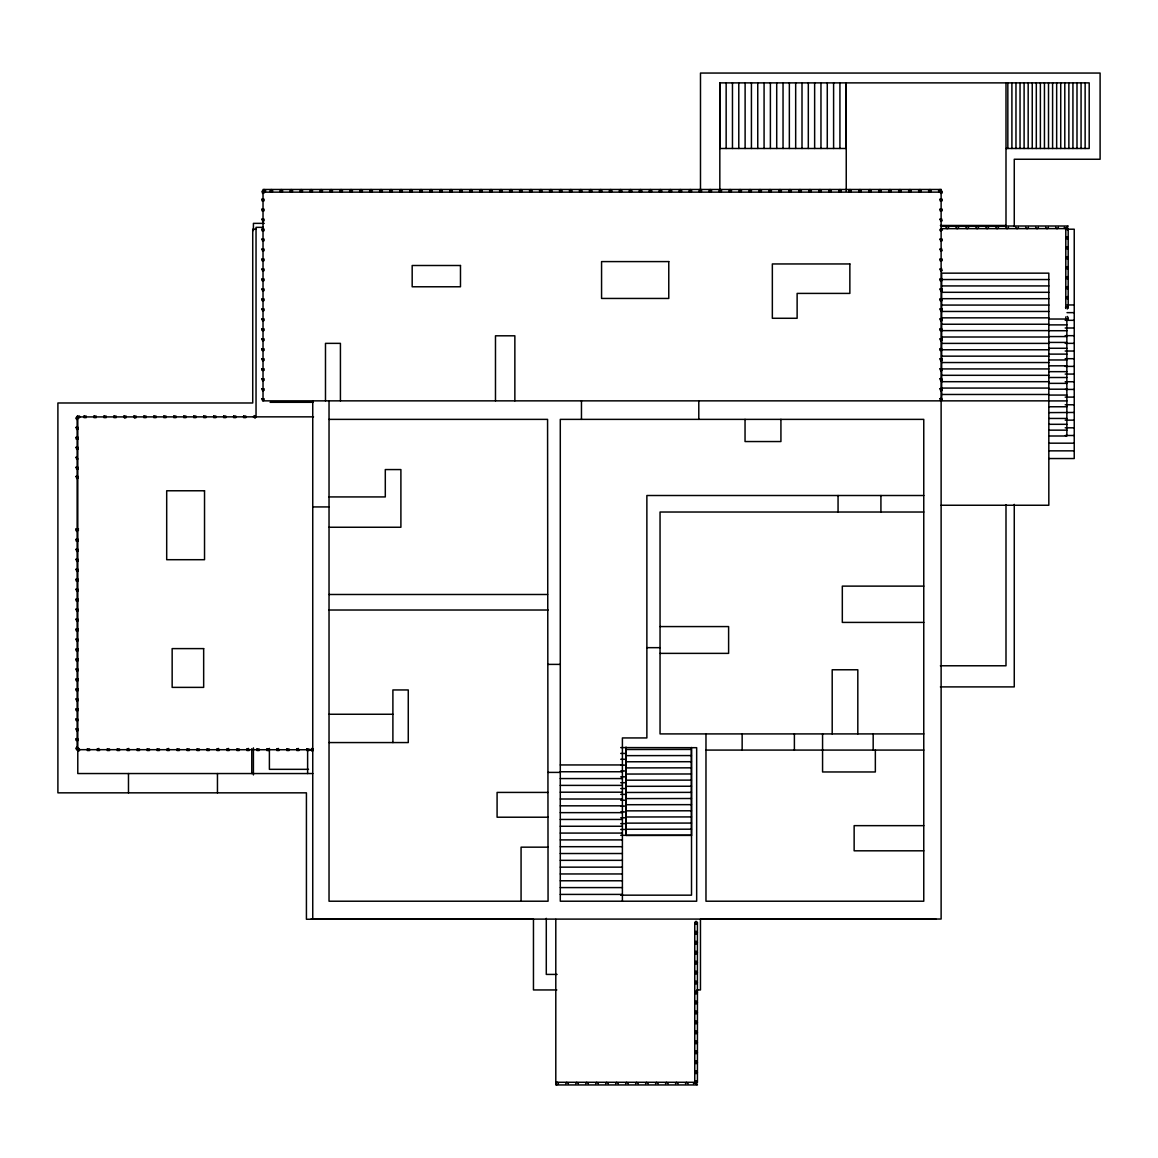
<?xml version="1.0" encoding="UTF-8"?>
<svg xmlns="http://www.w3.org/2000/svg" width="1158" height="1158" viewBox="0 0 1158 1158"><rect width="100%" height="100%" fill="white"/><g stroke="black" fill="none" stroke-linecap="round" stroke-linejoin="round"><path stroke-width="1.5" d="M1005.998 148.485L1089.2 148.485L1089.2 82.884L719.827 82.884L719.827 148.485L846.237 148.485L846.237 82.884L846.237 191.171M726.153 148.485L726.153 82.884M732.464 148.485L732.464 82.884M738.79 148.485L738.79 82.884M745.115 148.485L745.115 82.884M751.426 148.485L751.426 82.884M757.752 148.485L757.752 82.884M764.077 148.485L764.077 82.884M770.388 148.485L770.388 82.884M776.714 148.485L776.714 82.884M783.04 148.485L783.04 82.884M789.351 148.485L789.351 82.884M795.676 148.485L795.676 82.884M802.002 148.485L802.002 82.884M808.313 148.485L808.313 82.884M814.639 148.485L814.639 82.884M820.964 148.485L820.964 82.884M827.275 148.485L827.275 82.884M833.601 148.485L833.601 82.884M839.926 148.485L839.926 82.884M77.137 749.747L78.889 748.473L79.801 749.747L78.889 751.006L77.137 749.747L77.137 418.66M270.06 190.809L270.986 189.55M280.033 190.809L280.96 189.55M290.007 190.809L290.933 189.55M299.994 190.809L300.906 189.55M309.968 190.809L310.88 189.55M319.941 190.809L320.867 189.55M329.914 190.809L330.841 189.55M339.887 190.809L340.814 189.55M349.875 190.809L350.787 189.55M359.849 190.809L360.76 189.55M369.822 190.809L370.748 189.55M379.795 190.809L380.721 189.55M389.768 190.809L390.695 189.55M399.756 190.809L400.668 189.55M409.729 190.809L410.641 189.55M419.703 190.809L420.629 189.55M429.676 190.809L430.602 189.55M439.649 190.809L440.576 189.55M449.637 190.809L450.549 189.55M459.61 190.809L460.522 189.55M469.583 190.809L470.51 189.55M479.557 190.809L480.483 189.55M489.53 190.809L490.456 189.55M499.518 190.809L500.43 189.55M509.491 190.809L510.403 189.55M519.464 190.809L520.391 189.55M529.438 190.809L530.364 189.55M539.411 190.809L540.337 189.55M549.399 190.809L550.311 189.55M559.372 190.809L560.284 189.55M569.345 190.809L570.272 189.55M579.318 190.809L580.245 189.55M589.292 190.809L590.218 189.55M599.279 190.809L600.191 189.55M609.253 190.809L610.165 189.55M619.226 190.809L620.152 189.55M629.199 190.809L630.126 189.55M639.173 190.809L640.099 189.55M649.16 190.809L650.072 189.55M659.134 190.809L660.046 189.55M669.107 190.809L670.033 189.55M679.08 190.809L680.007 189.55M689.068 190.809L689.98 189.55M699.041 190.809L699.953 189.55M709.014 190.809L709.926 189.55M718.988 190.809L719.914 189.55M728.961 190.809L729.887 189.55M738.949 190.809L739.861 189.55M748.922 190.809L749.834 189.55M758.895 190.809L759.807 189.55M768.869 190.809L769.795 189.55M778.842 190.809L779.768 189.55M788.83 190.809L789.742 189.55M798.803 190.809L799.715 189.55M808.776 190.809L809.688 189.55M818.749 190.809L819.676 189.55M828.723 190.809L829.649 189.55M838.71 190.809L839.622 189.55M848.684 190.809L849.596 189.55M565.77 1083.613L566.696 1082.339L568.433 1083.613M858.657 190.809L859.569 189.55M575.758 1083.613L576.67 1082.339L578.407 1083.613M868.63 190.809L869.557 189.55M585.731 1083.613L586.643 1082.339L588.38 1083.613M878.604 190.809L879.53 189.55M595.704 1083.613L596.616 1082.339L598.368 1083.613M888.591 190.809L889.503 189.55M605.677 1083.613L606.604 1082.339L608.341 1083.613M898.565 190.809L899.476 189.55M615.651 1083.613L616.577 1082.339L618.314 1083.613M908.538 190.809L909.45 189.55M625.638 1083.613L626.55 1082.339L628.287 1083.613M918.511 190.809L919.438 189.55M635.612 1083.613L636.524 1082.339L638.275 1083.613M928.484 190.809L929.411 189.55M695.683 1083.541L694.757 1082.281L694.757 922.665L695.683 921.392M696.508 921.392L697.42 922.665L696.508 923.925M645.585 1083.613L646.497 1082.339L648.248 1083.613M938.472 190.809L939.384 189.55M940.05 191.359L940.716 193.4L942.207 192.923L942.207 191.359L940.716 190.867M655.558 1083.613L656.485 1082.339L658.222 1083.613M665.532 1083.613L666.458 1082.339L668.195 1083.613M948.648 227.344L947.722 228.618M675.519 1083.613L676.431 1082.339L678.168 1083.613M958.621 227.344L957.695 228.618M685.493 1083.613L686.404 1082.339L688.156 1083.613M968.595 227.344L967.668 228.618M693.425 1083.613L695.176 1082.339M695.683 1083.193L694.757 1082.281L695.683 1081.007M697.42 922.665L697.42 1082.281L696.508 1083.541M978.568 227.344L977.656 228.618M988.541 227.344L987.629 228.618M998.529 227.344L997.603 228.618M1008.502 227.344L1007.576 228.618M1018.475 227.344L1017.549 228.618M1028.449 227.344L1027.537 228.618M1038.422 227.344L1037.51 228.618M1048.41 227.344L1047.483 228.618M1058.383 227.344L1057.457 228.618M1065.794 227.894L1065.794 308.491M1067.285 227.417L1068.197 228.676L1067.285 229.95M1065.794 237.101L1065.794 238.664M1065.794 247.074L1065.794 248.637M1065.794 257.047L1065.794 258.61M1065.794 267.035L1065.794 268.598M1065.794 277.008L1065.794 278.571M1065.794 286.981L1065.794 288.545M1065.794 296.955L1065.794 298.518M1065.534 307.71L1065.794 306.928M1068.197 228.676L1068.197 307.71L1067.285 308.983M1065.794 316.916L1065.794 318.479L1067.285 318.957L1068.197 317.697L1067.285 316.423M1066.46 227.764L1065.794 229.458M1067.285 226.939L1068.197 226.013L941.367 226.013M263.952 189.55L263.286 191.591L265.428 191.591M272.463 191.591L270.321 191.591M282.436 191.591L280.294 191.591M292.424 191.591L290.267 191.591M302.397 191.591L300.24 191.591M312.37 191.591L310.214 191.591M322.344 191.591L320.201 191.591M332.317 191.591L330.175 191.591M342.305 191.591L340.148 191.591M352.278 191.591L350.121 191.591M362.251 191.591L360.095 191.591M372.225 191.591L370.082 191.591M382.198 191.591L380.056 191.591M392.186 191.591L390.029 191.591M402.159 191.591L400.002 191.591M412.132 191.591L409.975 191.591M422.105 191.591L419.963 191.591M432.079 191.591L429.936 191.591M442.066 191.591L439.91 191.591M452.04 191.591L449.883 191.591M462.013 191.591L459.856 191.591M471.986 191.591L469.844 191.591M481.974 191.591L479.817 191.591M491.947 191.591L489.791 191.591M501.921 191.591L499.764 191.591M511.894 191.591L509.737 191.591M521.867 191.591L519.725 191.591M531.855 191.591L529.698 191.591M76.732 528.888L75.82 530.161L76.732 531.421L78.469 530.161L77.557 528.888M541.828 191.591L539.671 191.591M551.801 191.591L549.645 191.591M561.775 191.591L559.618 191.591M571.748 191.591L569.606 191.591M581.736 191.591L579.579 191.591M591.709 191.591L589.552 191.591M601.682 191.591L599.526 191.591M611.656 191.591L609.499 191.591M621.629 191.591L619.487 191.591M631.617 191.591L629.46 191.591M641.59 191.591L639.433 191.591M651.563 191.591L649.406 191.591M661.536 191.591L659.38 191.591M671.51 191.591L669.367 191.591M681.497 191.591L679.341 191.591M691.471 191.591L689.314 191.591M701.444 191.591L699.287 191.591M711.417 191.591L709.261 191.591M721.391 191.591L719.248 191.591M731.378 191.591L729.222 191.591M741.352 191.591L739.195 191.591M751.325 191.591L749.168 191.591M761.298 191.591L759.141 191.591M771.271 191.591L769.129 191.591M781.259 191.591L779.102 191.591M791.232 191.591L789.076 191.591M801.206 191.591L799.049 191.591M811.179 191.591L809.022 191.591M821.152 191.591L819.01 191.591M831.14 191.591L828.983 191.591M841.113 191.591L838.957 191.591M77.557 749.675L78.469 748.415L76.732 747.142L75.82 748.415L76.732 749.675L311.719 749.747M851.087 191.591L848.93 191.591M861.06 191.591L858.903 191.591M871.033 191.591L868.891 191.591M881.021 191.591L878.864 191.591M890.994 191.591L888.837 191.591M900.967 191.591L898.811 191.591M910.941 191.591L908.784 191.591M920.914 191.591L918.772 191.591M930.902 191.591L928.745 191.591M313.268 750.529L311.777 751.006L310.865 749.747L311.777 748.473L313.268 748.965M1067.285 239.141L1068.197 237.882L1067.285 236.623M1067.285 249.129L1068.197 247.855L1067.285 246.596M1067.285 259.103L1068.197 257.829L1067.285 256.569M1067.285 269.076L1068.197 267.816L1067.285 266.543M1067.285 279.049L1068.197 277.79L1067.285 276.516M1067.285 289.022L1068.197 287.763L1067.285 286.504M1067.285 299.01L1068.197 297.736L1067.285 296.477M695.683 931.365L694.757 932.639L695.683 933.898M696.508 933.898L697.42 932.639L696.508 931.365M695.683 941.353L694.757 942.612L695.683 943.871M696.508 943.871L697.42 942.612L696.508 941.353M695.683 951.326L694.757 952.585L695.683 953.859M696.508 953.859L697.42 952.585L696.508 951.326M695.683 961.299L694.757 962.559L695.683 963.832M696.508 963.832L697.42 962.559L696.508 961.299M695.683 971.273L694.757 972.546L695.683 973.806M696.508 973.806L697.42 972.546L696.508 971.273M695.683 981.246L694.757 982.52L695.683 983.779M696.508 983.779L697.42 982.52L696.508 981.246M695.683 991.234L694.757 992.493L695.683 993.752M696.508 993.752L697.42 992.493L696.508 991.234M695.683 1001.207L694.757 1002.466L695.683 1003.74M696.508 1003.74L697.42 1002.466L696.508 1001.207M695.683 1011.18L694.757 1012.439L695.683 1013.713M696.508 1013.713L697.42 1012.439L696.508 1011.18M695.683 1021.153L694.757 1022.427L695.683 1023.686M696.508 1023.686L697.42 1022.427L696.508 1021.153M695.683 1031.127L694.757 1032.4L695.683 1033.66M696.508 1033.66L697.42 1032.4L696.508 1031.127M695.683 1041.114L694.757 1042.374L695.683 1043.633M696.508 1043.633L697.42 1042.374L696.508 1041.114M695.683 1051.088L694.757 1052.347L695.683 1053.621M696.508 1053.621L697.42 1052.347L696.508 1051.088M695.683 1061.061L694.757 1062.32L695.683 1063.594M696.508 1063.594L697.42 1062.32L696.508 1061.061M695.683 1071.034L694.757 1072.308L695.683 1073.567M696.508 1073.567L697.42 1072.308L696.508 1071.034M625.986 755.653L691.413 755.566M625.986 761.776L691.427 761.703M626 767.913L691.427 767.841M626 774.051L691.442 773.978M626.015 780.188L691.442 780.116M626.015 786.325L691.456 786.239M626.029 792.463L691.456 792.376M626.029 798.6L691.471 798.513M626.044 804.723L691.471 804.651M626.044 810.861L691.485 810.788M626.058 816.998L691.485 816.926M626.058 823.135L691.5 823.063M626.073 829.273L691.5 829.186M626.073 835.41L691.514 835.323L691.398 749.429L625.971 749.515L626.073 835.41L626.029 747.026M263.445 190.867L261.954 191.359L262.62 193.4L264.096 192.923L264.096 191.359M264.241 223.364L253.414 223.364L253.414 230.558M940.397 225.463L1005.998 225.463M263.257 227.344L256.034 227.344L256.034 416.851L255.107 418.125L253.37 416.851L254.282 415.592L256.034 416.851L313.529 416.851M1065.953 228.618L940.716 228.662L939.789 229.921L940.716 231.195L942.453 229.921L941.541 228.662M256.352 229.212L252.733 229.212L252.733 402.984L57.9 402.984L57.9 792.839L306.421 792.839L306.421 919.249L533.462 919.249L533.462 989.945L556.81 989.945M1067.054 229.212L1074.233 229.212L1074.233 458.539L1048.96 458.539M941.686 279.541L1048.83 279.541M941.686 285.925L1048.83 285.925M941.686 292.308L1048.83 292.308M1048.83 298.692L941.686 298.692L941.686 273.158L1048.83 273.158L1048.83 505.25L941.121 505.25M1067.01 304.959L1074.233 304.959M941.686 305.075L1048.83 305.075M941.686 311.459L1048.83 311.459M1067.01 312.646L1074.233 312.646M941.686 317.842L1048.83 317.842M1049.191 319.029L1068.197 319.029M1065.201 320.317L1074.233 320.317M941.686 324.24L1048.83 324.24M1048.945 324.877L1066.865 324.877M1065.201 328.003L1074.233 328.003M941.686 330.623L1048.83 330.623M1049.191 330.725L1066.865 330.725M1065.201 335.675L1074.233 335.675M1049.191 336.573L1066.865 336.573M941.686 337.007L1048.83 337.007M1049.191 342.421L1066.865 342.421M1065.201 343.347L1074.233 343.347M941.686 343.39L1048.83 343.39M1049.191 348.269L1066.865 348.269M941.686 349.774L1048.83 349.774M1065.201 351.033L1074.233 351.033M1049.191 354.116L1066.865 354.116M941.686 356.157L1048.83 356.157M1065.201 358.705L1074.233 358.705M1049.191 359.964L1066.865 359.964M941.686 362.541L1048.83 362.541M1049.191 365.812L1066.865 365.812M1065.201 366.391L1074.233 366.391M1048.83 368.924L941.686 368.924L941.686 300.284M1049.191 371.66L1066.865 371.66M1065.201 374.063L1074.233 374.063M941.686 375.308L1048.83 375.308M1049.191 377.508L1066.865 377.508M941.686 381.691L1048.83 381.691M1065.201 381.749L1074.233 381.749M1049.191 383.356L1066.865 383.356M941.686 388.075L1048.83 388.075M1049.191 389.204L1066.865 389.204M1065.201 389.421L1074.233 389.421M941.686 394.473L1048.83 394.473M1049.191 395.066L1066.865 395.066M1065.201 397.107L1074.233 397.107M263.025 400.856L1048.83 400.856M1049.191 400.914L1066.865 400.914M270.118 402.304L313.196 402.304M1065.201 404.779L1074.233 404.779M1049.191 406.762L1066.865 406.762M1049.191 412.61L1074.233 412.465M254.224 416.851L76.732 416.923L75.82 418.183L76.732 419.457L78.469 418.183L77.557 416.923M1049.191 418.458L1066.865 418.458M329.031 419.37L547.575 419.37L548.067 901.214L329.031 901.214L329.031 400.856M1065.201 420.137L1074.233 420.137M1049.191 424.306L1066.865 424.306M1065.201 427.823L1074.233 427.823M1049.191 430.154L1066.865 430.154M1065.201 435.495L1074.233 435.495M1049.191 436.001L1066.865 436.001L1066.865 319.029M1048.96 443.181L1074.233 443.181M1048.96 450.853L1074.233 450.853M923.766 495.508L646.873 495.508L646.873 737.936L622.396 737.936L622.396 901.214M329.031 496.927L385.296 496.927L385.296 469.569L400.9 469.569L400.9 527.252L329.031 527.252M312.747 506.929L329.031 506.929M923.766 512.024L660.046 512.024L660.046 733.911L923.766 733.911M75.82 528.83L78.469 528.83M923.766 586.122L842.315 586.122L842.315 622.411L923.766 622.411M329.031 594.488L547.575 594.488M329.031 610.02L548.067 610.02M660.046 626.579L728.614 626.579L728.614 653.373L660.046 653.373M646.873 647.669L660.046 647.669M548.067 664.388L560.284 664.388M940.397 665.778L1005.998 665.778L1005.998 504.801M940.397 686.897L1014.263 686.897L1014.263 504.396M329.031 714.254L392.895 714.254M329.031 742.567L408.267 742.567L408.267 689.951L392.895 689.951L392.895 742.567M620.717 747.59L696.667 747.692L696.667 901.214L560.284 901.214L560.284 419.37L923.766 419.37L923.766 901.214L705.975 901.214L705.975 733.911M705.975 750.08L923.766 750.08M620.717 753.438L626.029 753.438M620.717 759.286L626.029 759.286M560.284 764.946L622.396 764.946M620.717 765.134L626.029 765.134M308.506 769.332L269.394 769.332L269.394 748.415M620.717 770.982L626.029 770.982M560.284 771.749L622.396 771.749M548.067 772.4L560.284 772.4M312.805 773.544L77.789 773.544L77.789 721.26M620.717 776.83L626.029 776.83M560.284 778.567L622.396 778.567M620.717 782.692L626.029 782.692M560.284 785.385L622.396 785.385M620.717 788.54L626.029 788.54M560.284 792.202L622.396 792.202M548.067 792.419L497.086 792.419L497.086 817.215L548.067 817.215M620.717 794.388L626.029 794.388M560.284 799.006L622.396 799.006M620.717 800.236L626.029 800.236M560.284 805.823L622.396 805.823M620.717 806.084L626.029 806.084M620.717 811.932L626.029 811.932M560.284 812.641L622.396 812.641M620.717 817.78L626.029 817.78M560.284 819.444L622.396 819.444M620.717 823.628L626.029 823.628M923.766 825.654L854.141 825.654L854.141 850.812L923.766 850.812M560.284 826.262L622.396 826.262M620.717 829.475L626.029 829.475M560.284 833.08L622.396 833.08M620.717 835.323L691.514 835.323M560.284 839.897L622.396 839.897M560.284 846.701L622.396 846.701M548.067 847.164L521.071 847.164L521.071 901.214M560.284 853.518L622.396 853.518M560.284 860.336L622.396 860.336M560.284 867.154L622.396 867.154M560.284 873.957L622.396 873.957M560.284 880.775L622.396 880.775M560.284 887.593L622.396 887.593M560.284 894.41L622.396 894.41M620.645 895.163L691.514 895.163L691.514 747.489M311.01 919.148L941.121 919.032L941.121 400.856M936.011 919.249L700.46 919.249L700.46 989.945L696.87 989.945M557.114 974.414L546.286 974.414L546.286 918.337M555.797 1082.281L694.757 1082.281M1065.128 228.618L1064.216 227.344M1056.632 228.618L1055.72 227.344M1046.658 228.618L1045.746 227.344M1036.685 228.618L1035.773 227.344M1026.712 228.618L1025.785 227.344M1016.738 228.618L1015.812 227.344M1006.751 228.618L1005.839 227.344M996.777 228.618L995.866 227.344M940.209 189.55L940.875 191.591L938.718 191.591M986.804 228.618L985.892 227.344M930.236 189.55L931.148 190.809M976.831 228.618L975.905 227.344M920.248 189.55L921.175 190.809M966.858 228.618L965.931 227.344M910.275 189.55L911.201 190.809M1067.285 306.45L1068.197 307.71M956.87 228.618L955.958 227.344M900.302 189.55L901.228 190.809M946.897 228.618L945.985 227.344M890.328 189.55L891.24 190.809M880.355 189.55L881.267 190.809M870.367 189.55L871.294 190.809M860.394 189.55L861.32 190.809M850.421 189.55L851.347 190.809M840.447 189.55L841.359 190.809M830.474 189.55L831.386 190.809M820.486 189.55L821.413 190.809M810.513 189.55L811.44 190.809M800.54 189.55L801.466 190.809M790.567 189.55L791.479 190.809M780.593 189.55L781.505 190.809M770.606 189.55L771.532 190.809M760.632 189.55L761.559 190.809M750.659 189.55L751.571 190.809M740.686 189.55L741.598 190.809M730.712 189.55L731.624 190.809M720.725 189.55L721.651 190.809M710.751 189.55L711.678 190.809M700.778 189.55L701.69 190.809M690.805 189.55L691.717 190.809M680.832 189.55L681.744 190.809M670.844 189.55L671.77 190.809M660.871 189.55L661.797 190.809M650.897 189.55L651.809 190.809M640.924 189.55L641.836 190.809M630.951 189.55L631.863 190.809M620.963 189.55L621.889 190.809M610.99 189.55L611.916 190.809M601.016 189.55L601.928 190.809M591.043 189.55L591.955 190.809M581.07 189.55L581.982 190.809M571.082 189.55L572.009 190.809M561.109 189.55L562.035 190.809M551.136 189.55L552.048 190.809M541.162 189.55L542.074 190.809M531.189 189.55L532.101 190.809M521.201 189.55L522.128 190.809M511.228 189.55L512.154 190.809M501.255 189.55L502.167 190.809M491.281 189.55L492.193 190.809M481.308 189.55L482.22 190.809M471.32 189.55L472.247 190.809M461.347 189.55L462.274 190.809M451.374 189.55L452.286 190.809M441.401 189.55L442.313 190.809M431.427 189.55L432.339 190.809M421.44 189.55L422.366 190.809M411.466 189.55L412.393 190.809M401.493 189.55L402.405 190.809M391.52 189.55L392.432 190.809M381.547 189.55L382.458 190.809M371.559 189.55L372.485 190.809M361.586 189.55L362.512 190.809M351.612 189.55L352.524 190.809M341.639 189.55L342.551 190.809M331.666 189.55L332.578 190.809M321.678 189.55L322.604 190.809M311.705 189.55L312.631 190.809M301.731 189.55L302.643 190.809M291.758 189.55L292.67 190.809M281.785 189.55L282.697 190.809M271.797 189.55L272.723 190.809M264.762 189.55L265.689 190.809M695.683 923.925L694.757 922.665M696.508 1081.007L697.42 1082.281M556.723 1084.872L556.057 1082.831L557.534 1082.339L558.46 1083.613M696.508 1084.018L697.42 1084.945L555.797 1084.945L555.797 919.322M1085.133 82.884L1085.133 148.485M1081.065 82.884L1081.065 148.485M1076.998 82.884L1076.998 148.485M1072.93 82.884L1072.93 148.485M1068.863 82.884L1068.863 148.485M1064.795 82.884L1064.795 148.485M1060.728 82.884L1060.728 148.485M1056.661 82.884L1056.661 148.485M1052.593 82.884L1052.593 148.485M1048.511 82.884L1048.511 148.485M1044.444 82.884L1044.444 148.485M1040.376 82.884L1040.376 148.485M1036.309 82.884L1036.309 148.485M1032.241 82.884L1032.241 148.485M1028.174 82.884L1028.174 148.485M1024.106 82.884L1024.106 148.485M1020.039 82.884L1020.039 148.485M1015.971 82.884L1015.971 148.485M1014.263 226.114L1014.263 159.254L1100.1 159.254L1100.1 73.055L700.489 73.055L700.489 191.157M1011.904 82.884L1011.904 148.485M1007.836 82.884L1007.836 148.485M1005.998 82.884L1005.998 226.259M941.686 370.517L941.686 399.249M941.121 192.604L941.121 399.061M880.92 495.508L880.92 512.024M875.347 750.08L875.347 771.966L822.571 771.966L822.571 733.911M873.175 733.911L873.175 750.08M857.817 733.911L857.817 669.773L832.197 669.773L832.197 733.911M838.059 495.508L838.059 512.024M794.388 733.911L794.388 750.08M780.926 419.37L780.926 441.545L745.043 441.545L745.043 419.37M742.148 733.911L742.148 750.08M719.827 82.884L719.827 191.171M698.795 400.856L698.795 419.37M581.461 400.856L581.461 419.37M514.861 400.856L514.861 335.806L495.479 335.806L495.479 400.856M340.423 400.856L340.423 343.361L325.485 343.361L325.485 400.856M312.747 400.856L312.747 919.032M307.623 750.485L307.623 773.544M263.025 192.604L263.025 399.061M253.414 747.865L253.414 774.934M251.778 748.719L251.778 773.544M217.458 773.544L217.458 792.839M128.48 773.544L128.48 792.839M77.789 418.356L77.789 456.209M77.789 459.827L77.789 717.656M77.398 416.069L77.398 417.633L79.555 417.633L79.555 416.069L77.398 416.069M76.066 427.374L76.732 429.43L78.223 428.938L77.557 426.897L76.066 427.374M76.066 437.362L76.066 438.925L78.223 438.925L78.223 437.362L76.066 437.362M84.027 416.069L84.027 417.633L86.184 417.633L86.184 416.069L84.027 416.069M76.066 447.335L76.732 449.376L78.223 448.899L77.557 446.843L76.066 447.335M76.066 457.309L76.732 459.35L78.223 458.872L77.557 456.831L76.066 457.309M76.066 467.282L76.732 469.337L78.223 468.845L77.557 466.804L76.066 467.282M94.001 416.069L94.001 417.633L96.157 417.633L96.157 416.069L94.001 416.069M76.066 476.445L76.732 478.486L78.223 478.008L77.557 475.952L76.066 476.445M103.974 416.069L103.974 417.633L106.131 417.633L106.131 416.069L103.974 416.069M113.947 416.069L113.947 417.633L116.104 417.633L116.104 416.069L113.947 416.069M76.066 539.353L76.066 540.916L78.223 540.916L78.223 539.353L76.066 539.353M76.066 549.326L76.732 551.382L78.223 550.89L77.557 548.849L76.066 549.326M76.066 559.3L76.732 561.355L78.223 560.863L77.557 558.822L76.066 559.3M123.935 416.069L124.601 418.125L126.077 417.633L126.077 416.069L123.935 416.069M76.066 569.287L76.732 571.328L78.223 570.851L77.557 568.795L76.066 569.287M76.066 579.261L76.066 580.824L78.223 580.824L78.223 579.261L76.066 579.261M76.066 589.234L76.732 591.275L78.223 590.797L77.557 588.756L76.066 589.234M133.908 416.069L134.574 418.125L136.065 417.633L136.065 416.069L133.908 416.069M76.066 599.207L76.066 600.77L78.223 600.77L78.223 599.207L76.066 599.207M76.066 609.18L76.732 611.236L78.223 610.744L77.557 608.703L76.066 609.18M76.066 619.168L76.732 621.209L78.223 620.731L77.557 618.676L76.066 619.168M143.882 416.069L143.882 417.633L146.038 417.633L146.038 416.069L143.882 416.069M76.066 629.141L76.066 630.705L78.223 630.705L78.223 629.141L76.066 629.141M76.066 639.115L76.732 641.156L78.223 640.678L77.557 638.637L76.066 639.115M76.066 649.088L76.066 650.651L78.223 650.651L78.223 649.088L76.066 649.088M153.855 416.069L153.855 417.633L156.012 417.633L156.012 416.069L153.855 416.069M76.066 659.061L76.066 660.625L78.223 660.625L78.223 659.061L76.066 659.061M76.066 669.049L76.732 671.09L78.223 670.612L77.557 668.557L76.066 669.049M76.066 679.022L76.066 680.586L78.223 680.586L78.223 679.022L76.066 679.022M163.828 416.069L163.828 417.633L165.985 417.633L165.985 416.069L163.828 416.069M76.066 688.996L76.066 690.559L78.223 690.559L78.223 688.996L76.066 688.996M76.066 698.969L76.732 701.024L78.223 700.532L77.557 698.491L76.066 698.969M76.066 708.942L76.066 710.505L78.223 710.505L78.223 708.942L76.066 708.942M173.816 416.069L173.816 417.633L175.958 417.633L175.958 416.069L173.816 416.069M76.066 718.93L76.066 720.493L78.223 720.493L78.223 718.93L76.066 718.93M76.066 728.903L76.732 730.944L78.223 730.466L77.557 728.411L76.066 728.903M76.066 738.876L76.066 740.44L78.223 740.44L77.557 738.399L76.066 738.876M183.789 416.069L183.789 417.633L185.946 417.633L185.946 416.069L183.789 416.069M261.954 199.219L261.954 200.783L264.096 200.783L264.096 199.219L261.954 199.219M193.762 416.069L193.762 417.633L195.919 417.633L195.919 416.069L193.762 416.069M261.954 209.193L261.954 210.756L264.096 210.756L264.096 209.193L261.954 209.193M87.371 748.965L87.371 750.529L89.528 750.529L89.528 748.965L87.371 748.965M261.954 219.166L262.62 221.221L264.096 220.729L264.096 219.166L261.954 219.166M261.954 229.139L261.954 230.703L264.096 230.703L264.096 229.139L261.954 229.139M203.736 416.069L203.736 417.633L205.892 417.633L205.892 416.069L203.736 416.069M261.954 239.113L262.62 241.168L264.096 240.69L264.096 239.113L261.954 239.113M97.344 748.965L97.344 750.529L99.501 750.529L98.835 748.473L97.344 748.965M261.954 249.1L262.62 251.141L264.096 250.664L264.096 249.1L261.954 249.1M261.954 259.074L261.954 260.637L264.096 260.637L264.096 259.074L261.954 259.074M213.723 416.069L213.723 417.633L215.866 417.633L215.866 416.069L213.723 416.069M261.954 269.047L262.62 271.102L264.096 270.61L264.096 269.047L261.954 269.047M107.332 748.965L107.332 750.529L109.474 750.529L109.474 748.965L107.332 748.965M261.954 279.02L261.954 280.583L264.096 280.583L264.096 279.02L261.954 279.02M261.954 289.008L262.62 291.049L264.096 290.571L264.096 289.008L261.954 289.008M223.697 416.069L223.697 417.633L225.839 417.633L225.839 416.069L223.697 416.069M261.954 298.981L261.954 300.544L264.096 300.544L264.096 298.981L261.954 298.981M117.305 748.965L117.305 750.529L119.462 750.529L119.462 748.965L117.305 748.965M261.954 308.954L262.62 310.995L264.096 310.518L264.096 308.954L261.954 308.954M261.954 318.928L262.62 320.983L264.096 320.491L264.096 318.928L261.954 318.928M233.67 416.069L233.67 417.633L235.827 417.633L235.827 416.069L233.67 416.069M261.954 328.901L261.954 330.464L264.096 330.464L264.096 328.901L261.954 328.901M127.279 748.965L127.279 750.529L129.435 750.529L128.77 748.473L127.279 748.965M261.954 338.889L262.62 340.93L264.096 340.452L264.096 338.889L261.954 338.889M261.954 348.862L261.954 350.425L264.096 350.425L264.096 348.862L261.954 348.862M261.954 358.835L262.62 360.876L264.096 360.399L264.096 358.835L261.954 358.835M243.643 416.069L243.643 417.633L245.8 417.633L245.8 416.069L243.643 416.069M137.252 748.965L137.252 750.529L139.409 750.529L139.409 748.965L137.252 748.965M261.954 368.809L261.954 370.372L264.096 370.372L264.096 368.809L261.954 368.809M261.954 378.782L262.62 380.837L264.096 380.345L264.096 378.782L261.954 378.782M261.954 388.77L262.62 390.811L264.096 390.333L264.096 388.77L261.954 388.77M147.225 748.965L147.225 750.529L149.382 750.529L149.382 748.965L147.225 748.965M261.954 398.743L262.62 400.784L264.096 400.306L264.096 398.743L261.954 398.743M157.213 748.965L157.213 750.529L159.355 750.529L159.355 748.965L157.213 748.965M167.186 748.965L167.186 750.529L169.343 750.529L168.677 748.473L167.186 748.965M177.16 748.965L177.16 750.529L179.316 750.529L179.316 748.965L177.16 748.965M187.133 748.965L187.133 750.529L189.29 750.529L189.29 748.965L187.133 748.965M197.106 748.965L197.106 750.529L199.263 750.529L199.263 748.965L197.106 748.965M207.094 748.965L207.094 750.529L209.236 750.529L209.236 748.965L207.094 748.965M217.067 748.965L217.067 750.529L219.224 750.529L218.558 748.473L217.067 748.965M227.04 748.965L227.04 750.529L229.197 750.529L228.531 748.473L227.04 748.965M237.014 748.965L237.014 750.529L239.17 750.529L239.17 748.965L237.014 748.965M246.987 748.965L246.987 750.529L249.144 750.529L248.478 748.473L246.987 748.965M256.975 748.965L256.975 750.529L259.117 750.529L259.117 748.965L256.975 748.965M266.948 748.965L266.948 750.529L269.105 750.529L269.105 748.965L266.948 748.965M276.921 748.965L276.921 750.529L279.078 750.529L278.412 748.473L276.921 748.965M286.894 748.965L286.894 750.529L289.051 750.529L289.051 748.965L286.894 748.965M296.868 748.965L296.868 750.529L299.025 750.529L298.359 748.473L296.868 748.965M306.856 748.965L306.856 750.529L308.998 750.529L308.998 748.965L306.856 748.965M940.05 199.219L940.05 200.783L942.207 200.783L942.207 199.219L940.05 199.219M940.05 209.193L940.05 210.756L942.207 210.756L942.207 209.193L940.05 209.193M940.05 219.166L940.716 221.221L942.207 220.729L941.541 218.688L940.05 219.166M940.05 239.113L940.716 241.168L942.207 240.69L942.207 239.113L940.05 239.113M940.05 249.1L940.716 251.141L942.207 250.664L941.541 248.608L940.05 249.1M940.05 259.074L940.05 260.637L942.207 260.637L942.207 259.074L940.05 259.074M940.05 269.047L940.716 271.102L942.207 270.61L941.541 268.569L940.05 269.047M940.05 279.02L940.05 280.583L942.207 280.583L941.541 278.542L940.05 279.02M940.05 289.008L940.716 291.049L942.207 290.571L942.207 289.008L940.05 289.008M940.05 298.981L940.05 300.544L942.207 300.544L941.541 298.489L940.05 298.981M940.05 308.954L940.716 310.995L942.207 310.518L942.207 308.954L940.05 308.954M940.05 318.928L940.716 320.983L942.207 320.491L941.541 318.45L940.05 318.928M940.05 328.901L940.05 330.464L942.207 330.464L941.541 328.423L940.05 328.901M940.05 338.889L940.716 340.93L942.207 340.452L942.207 338.889L940.05 338.889M940.05 348.862L940.05 350.425L942.207 350.425L941.541 348.37L940.05 348.862M940.05 358.835L940.716 360.876L942.207 360.399L942.207 358.835L940.05 358.835M940.05 368.809L940.716 370.864L942.207 370.372L942.207 368.809L940.05 368.809M940.05 378.782L940.716 380.837L942.207 380.345L941.541 378.304L940.05 378.782M940.05 388.77L940.716 390.811L942.207 390.333L941.541 388.277L940.05 388.77M940.05 398.743L940.716 400.784L942.207 400.306L941.541 398.251L940.05 398.743M941.121 189.478L263.025 189.478L263.025 192.141L941.121 192.141L941.121 189.478M668.774 261.592L601.567 261.592L601.567 298.446L668.774 298.446L668.774 261.592M849.856 263.952L772.343 263.952L772.343 318.276L797.124 318.276L797.124 293.408L849.856 293.408L849.856 263.952M460.479 265.5L412.176 265.5L412.176 286.779L460.479 286.779L460.479 265.5M204.532 490.775L166.694 490.775L166.694 559.705L204.532 559.705L204.532 490.775M203.663 648.61L172.151 648.61L172.151 687.374L203.663 687.374L203.663 648.61"/></g></svg>
